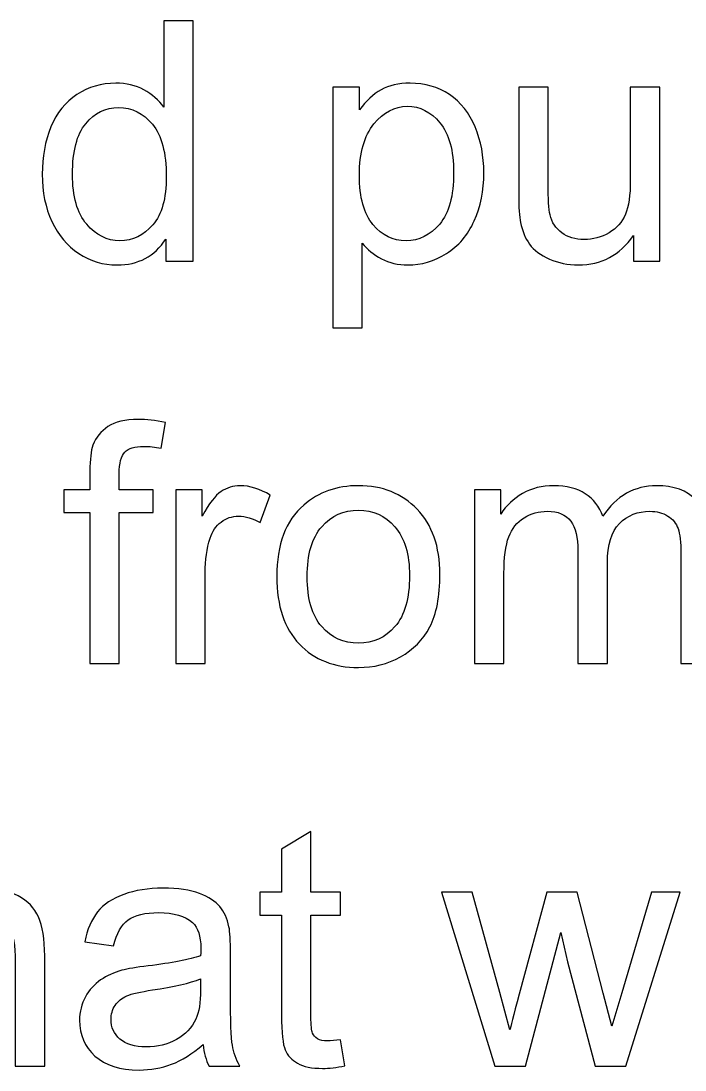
# Model space of a CAD drawing. Header units: centimetres. Extents: x -233 to -82, y 123 to 153.
# Drawn here: x -165.095 to -164.397, y 137.617 to 138.72 of the extents above; entities that cross this region are included whole.
import ezdxf

# ---------------------------------------------------------------- set-up
doc = ezdxf.new("R2010")
doc.units = ezdxf.units.CM
doc.header["$MEASUREMENT"] = 0
doc.layers.add('layer 1', color=7, linetype='Continuous')

msp = doc.modelspace()

# ---------------------------------------------------------------- linework, layer by layer
at = {"layer": 'layer 1'}
for points, knots in [([(-164.9433, 138.46798), (-164.9433, 138.46798), (-164.9433, 138.49108), (-164.9433, 138.49108), (-164.9433, 138.49108), (-164.9549, 138.47298), (-164.9719, 138.46388), (-164.9944, 138.46388), (-164.9944, 138.46388), (-165.009, 138.46388), (-165.0224, 138.46788), (-165.0346, 138.47598), (-165.0346, 138.47598), (-165.0469, 138.48398), (-165.0563, 138.49518), (-165.063, 138.50958), (-165.063, 138.50958), (-165.0697, 138.52398), (-165.0731, 138.54058), (-165.0731, 138.55928), (-165.0731, 138.55928), (-165.0731, 138.57758), (-165.0701, 138.59408), (-165.064, 138.60898), (-165.064, 138.60898), (-165.0579, 138.62388), (-165.0488, 138.63528), (-165.0366, 138.64318), (-165.0366, 138.64318), (-165.0245, 138.65108), (-165.0109, 138.65508), (-164.9958, 138.65508), (-164.9958, 138.65508), (-164.9848, 138.65508), (-164.975, 138.65278), (-164.9663, 138.64808), (-164.9663, 138.64808), (-164.9577, 138.64338), (-164.9507, 138.63738), (-164.9453, 138.62988), (-164.9453, 138.62988), (-164.9453, 138.62988), (-164.9453, 138.72048), (-164.9453, 138.72048), (-164.9453, 138.72048), (-164.9453, 138.72048), (-164.9145, 138.72048), (-164.9145, 138.72048), (-164.9145, 138.72048), (-164.9145, 138.72048), (-164.9145, 138.46798), (-164.9145, 138.46798), (-164.9145, 138.46798), (-164.9145, 138.46798), (-164.9433, 138.46798), (-164.9433, 138.46798)], [0, 0, 0, 0, 0.0666667, 0.0666667, 0.0666667, 0.0666667, 0.1333333, 0.1333333, 0.1333333, 0.1333333, 0.2, 0.2, 0.2, 0.2, 0.2666667, 0.2666667, 0.2666667, 0.2666667, 0.3333333, 0.3333333, 0.3333333, 0.3333333, 0.4, 0.4, 0.4, 0.4, 0.4666667, 0.4666667, 0.4666667, 0.4666667, 0.5333333, 0.5333333, 0.5333333, 0.5333333, 0.6, 0.6, 0.6, 0.6, 0.6666667, 0.6666667, 0.6666667, 0.6666667, 0.7333333, 0.7333333, 0.7333333, 0.7333333, 0.8, 0.8, 0.8, 0.8, 0.8666667, 0.8666667, 0.8666667, 0.8666667, 1, 1, 1, 1]), ([(-164.7677, 138.39788), (-164.7677, 138.39788), (-164.7677, 138.65088), (-164.7677, 138.65088), (-164.7677, 138.65088), (-164.7677, 138.65088), (-164.7395, 138.65088), (-164.7395, 138.65088), (-164.7395, 138.65088), (-164.7395, 138.65088), (-164.7395, 138.62718), (-164.7395, 138.62718), (-164.7395, 138.62718), (-164.7328, 138.63648), (-164.7253, 138.64338), (-164.7169, 138.64808), (-164.7169, 138.64808), (-164.7086, 138.65278), (-164.6984, 138.65508), (-164.6864, 138.65508), (-164.6864, 138.65508), (-164.6708, 138.65508), (-164.657, 138.65108), (-164.6451, 138.64308), (-164.6451, 138.64308), (-164.6332, 138.63498), (-164.6241, 138.62368), (-164.618, 138.60898), (-164.618, 138.60898), (-164.6119, 138.59428), (-164.6089, 138.57828), (-164.6089, 138.56078), (-164.6089, 138.56078), (-164.6089, 138.54208), (-164.6123, 138.52528), (-164.619, 138.51028), (-164.619, 138.51028), (-164.6257, 138.49528), (-164.6355, 138.48378), (-164.6483, 138.47588), (-164.6483, 138.47588), (-164.6611, 138.46788), (-164.6746, 138.46388), (-164.6887, 138.46388), (-164.6887, 138.46388), (-164.699, 138.46388), (-164.7083, 138.46608), (-164.7165, 138.47048), (-164.7165, 138.47048), (-164.7247, 138.47478), (-164.7314, 138.48028), (-164.7367, 138.48688), (-164.7367, 138.48688), (-164.7367, 138.48688), (-164.7367, 138.39788), (-164.7367, 138.39788), (-164.7367, 138.39788), (-164.7367, 138.39788), (-164.7677, 138.39788), (-164.7677, 138.39788)], [0, 0, 0, 0, 0.0625, 0.0625, 0.0625, 0.0625, 0.125, 0.125, 0.125, 0.125, 0.1875, 0.1875, 0.1875, 0.1875, 0.25, 0.25, 0.25, 0.25, 0.3125, 0.3125, 0.3125, 0.3125, 0.375, 0.375, 0.375, 0.375, 0.4375, 0.4375, 0.4375, 0.4375, 0.5, 0.5, 0.5, 0.5, 0.5625, 0.5625, 0.5625, 0.5625, 0.625, 0.625, 0.625, 0.625, 0.6875, 0.6875, 0.6875, 0.6875, 0.75, 0.75, 0.75, 0.75, 0.8125, 0.8125, 0.8125, 0.8125, 0.875, 0.875, 0.875, 0.875, 1, 1, 1, 1]), ([(-164.4517, 138.46798), (-164.4517, 138.46798), (-164.4517, 138.49488), (-164.4517, 138.49488), (-164.4517, 138.49488), (-164.4659, 138.47418), (-164.4852, 138.46388), (-164.5097, 138.46388), (-164.5097, 138.46388), (-164.5205, 138.46388), (-164.5306, 138.46598), (-164.5399, 138.47008), (-164.5399, 138.47008), (-164.5493, 138.47418), (-164.5563, 138.47938), (-164.5608, 138.48568), (-164.5608, 138.48568), (-164.5653, 138.49188), (-164.5685, 138.49958), (-164.5703, 138.50868), (-164.5703, 138.50868), (-164.5716, 138.51478), (-164.5722, 138.52438), (-164.5722, 138.53758), (-164.5722, 138.53758), (-164.5722, 138.53758), (-164.5722, 138.65088), (-164.5722, 138.65088), (-164.5722, 138.65088), (-164.5722, 138.65088), (-164.5412, 138.65088), (-164.5412, 138.65088), (-164.5412, 138.65088), (-164.5412, 138.65088), (-164.5412, 138.54948), (-164.5412, 138.54948), (-164.5412, 138.54948), (-164.5412, 138.53328), (-164.5406, 138.52238), (-164.5393, 138.51668), (-164.5393, 138.51668), (-164.5374, 138.50858), (-164.5332, 138.50218), (-164.5269, 138.49758), (-164.5269, 138.49758), (-164.5206, 138.49288), (-164.5128, 138.49058), (-164.5035, 138.49058), (-164.5035, 138.49058), (-164.4942, 138.49058), (-164.4855, 138.49298), (-164.4773, 138.49778), (-164.4773, 138.49778), (-164.4692, 138.50248), (-164.4634, 138.50898), (-164.46, 138.51718), (-164.46, 138.51718), (-164.4566, 138.52538), (-164.4549, 138.53728), (-164.4549, 138.55288), (-164.4549, 138.55288), (-164.4549, 138.55288), (-164.4549, 138.65088), (-164.4549, 138.65088), (-164.4549, 138.65088), (-164.4549, 138.65088), (-164.4239, 138.65088), (-164.4239, 138.65088), (-164.4239, 138.65088), (-164.4239, 138.65088), (-164.4239, 138.46798), (-164.4239, 138.46798), (-164.4239, 138.46798), (-164.4239, 138.46798), (-164.4517, 138.46798), (-164.4517, 138.46798)], [0, 0, 0, 0, 0.05, 0.05, 0.05, 0.05, 0.1, 0.1, 0.1, 0.1, 0.15, 0.15, 0.15, 0.15, 0.2, 0.2, 0.2, 0.2, 0.25, 0.25, 0.25, 0.25, 0.3, 0.3, 0.3, 0.3, 0.35, 0.35, 0.35, 0.35, 0.4, 0.4, 0.4, 0.4, 0.45, 0.45, 0.45, 0.45, 0.5, 0.5, 0.5, 0.5, 0.55, 0.55, 0.55, 0.55, 0.6, 0.6, 0.6, 0.6, 0.65, 0.65, 0.65, 0.65, 0.7, 0.7, 0.7, 0.7, 0.75, 0.75, 0.75, 0.75, 0.8, 0.8, 0.8, 0.8, 0.85, 0.85, 0.85, 0.85, 0.9, 0.9, 0.9, 0.9, 1, 1, 1, 1]), ([(-165.0413, 138.55928), (-165.0413, 138.53588), (-165.0363, 138.51838), (-165.0264, 138.50678), (-165.0264, 138.50678), (-165.0165, 138.49518), (-165.0049, 138.48938), (-164.9915, 138.48938), (-164.9915, 138.48938), (-164.978, 138.48938), (-164.9664, 138.49488), (-164.9569, 138.50598), (-164.9569, 138.50598), (-164.9474, 138.51708), (-164.9427, 138.53398), (-164.9427, 138.55668), (-164.9427, 138.55668), (-164.9427, 138.58178), (-164.9475, 138.60018), (-164.9572, 138.61188), (-164.9572, 138.61188), (-164.9669, 138.62358), (-164.9788, 138.62938), (-164.9929, 138.62938), (-164.9929, 138.62938), (-165.0066, 138.62938), (-165.0181, 138.62378), (-165.0274, 138.61248), (-165.0274, 138.61248), (-165.0367, 138.60118), (-165.0413, 138.58348), (-165.0413, 138.55928)], [0, 0, 0, 0, 0.1111111, 0.1111111, 0.1111111, 0.1111111, 0.2222222, 0.2222222, 0.2222222, 0.2222222, 0.3333333, 0.3333333, 0.3333333, 0.3333333, 0.4444444, 0.4444444, 0.4444444, 0.4444444, 0.5555556, 0.5555556, 0.5555556, 0.5555556, 0.6666667, 0.6666667, 0.6666667, 0.6666667, 0.7777778, 0.7777778, 0.7777778, 0.7777778, 1, 1, 1, 1]), ([(-164.7397, 138.55838), (-164.7397, 138.53488), (-164.7349, 138.51748), (-164.7254, 138.50628), (-164.7254, 138.50628), (-164.7159, 138.49498), (-164.7043, 138.48938), (-164.6907, 138.48938), (-164.6907, 138.48938), (-164.677, 138.48938), (-164.6652, 138.49518), (-164.6553, 138.50688), (-164.6553, 138.50688), (-164.6455, 138.51848), (-164.6406, 138.53648), (-164.6406, 138.56098), (-164.6406, 138.56098), (-164.6406, 138.58428), (-164.6454, 138.60178), (-164.655, 138.61338), (-164.655, 138.61338), (-164.6646, 138.62498), (-164.6761, 138.63078), (-164.6894, 138.63078), (-164.6894, 138.63078), (-164.7026, 138.63078), (-164.7143, 138.62458), (-164.7244, 138.61228), (-164.7244, 138.61228), (-164.7346, 138.59988), (-164.7397, 138.58188), (-164.7397, 138.55838)], [0, 0, 0, 0, 0.1111111, 0.1111111, 0.1111111, 0.1111111, 0.2222222, 0.2222222, 0.2222222, 0.2222222, 0.3333333, 0.3333333, 0.3333333, 0.3333333, 0.4444444, 0.4444444, 0.4444444, 0.4444444, 0.5555556, 0.5555556, 0.5555556, 0.5555556, 0.6666667, 0.6666667, 0.6666667, 0.6666667, 0.7777778, 0.7777778, 0.7777778, 0.7777778, 1, 1, 1, 1]), ([(-165.023, 138.04464), (-165.023, 138.04464), (-165.023, 138.20344), (-165.023, 138.20344), (-165.023, 138.20344), (-165.023, 138.20344), (-165.0504, 138.20344), (-165.0504, 138.20344), (-165.0504, 138.20344), (-165.0504, 138.20344), (-165.0504, 138.22754), (-165.0504, 138.22754), (-165.0504, 138.22754), (-165.0504, 138.22754), (-165.023, 138.22754), (-165.023, 138.22754), (-165.023, 138.22754), (-165.023, 138.22754), (-165.023, 138.24704), (-165.023, 138.24704), (-165.023, 138.24704), (-165.023, 138.25934), (-165.0219, 138.26844), (-165.0198, 138.27444), (-165.0198, 138.27444), (-165.0168, 138.28244), (-165.0115, 138.28894), (-165.004, 138.29394), (-165.004, 138.29394), (-164.9965, 138.29894), (-164.9859, 138.30144), (-164.9724, 138.30144), (-164.9724, 138.30144), (-164.9637, 138.30144), (-164.954, 138.30044), (-164.9435, 138.29834), (-164.9435, 138.29834), (-164.9435, 138.29834), (-164.9481, 138.27134), (-164.9481, 138.27134), (-164.9481, 138.27134), (-164.9546, 138.27244), (-164.9607, 138.27304), (-164.9664, 138.27304), (-164.9664, 138.27304), (-164.9758, 138.27304), (-164.9824, 138.27104), (-164.9863, 138.26704), (-164.9863, 138.26704), (-164.9902, 138.26304), (-164.9922, 138.25554), (-164.9922, 138.24444), (-164.9922, 138.24444), (-164.9922, 138.24444), (-164.9922, 138.22754), (-164.9922, 138.22754), (-164.9922, 138.22754), (-164.9922, 138.22754), (-164.9565, 138.22754), (-164.9565, 138.22754), (-164.9565, 138.22754), (-164.9565, 138.22754), (-164.9565, 138.20344), (-164.9565, 138.20344), (-164.9565, 138.20344), (-164.9565, 138.20344), (-164.9922, 138.20344), (-164.9922, 138.20344), (-164.9922, 138.20344), (-164.9922, 138.20344), (-164.9922, 138.04464), (-164.9922, 138.04464), (-164.9922, 138.04464), (-164.9922, 138.04464), (-165.023, 138.04464), (-165.023, 138.04464)], [0, 0, 0, 0, 0.05, 0.05, 0.05, 0.05, 0.1, 0.1, 0.1, 0.1, 0.15, 0.15, 0.15, 0.15, 0.2, 0.2, 0.2, 0.2, 0.25, 0.25, 0.25, 0.25, 0.3, 0.3, 0.3, 0.3, 0.35, 0.35, 0.35, 0.35, 0.4, 0.4, 0.4, 0.4, 0.45, 0.45, 0.45, 0.45, 0.5, 0.5, 0.5, 0.5, 0.55, 0.55, 0.55, 0.55, 0.6, 0.6, 0.6, 0.6, 0.65, 0.65, 0.65, 0.65, 0.7, 0.7, 0.7, 0.7, 0.75, 0.75, 0.75, 0.75, 0.8, 0.8, 0.8, 0.8, 0.85, 0.85, 0.85, 0.85, 0.9, 0.9, 0.9, 0.9, 1, 1, 1, 1]), ([(-164.9328, 138.04464), (-164.9328, 138.04464), (-164.9328, 138.22754), (-164.9328, 138.22754), (-164.9328, 138.22754), (-164.9328, 138.22754), (-164.9049, 138.22754), (-164.9049, 138.22754), (-164.9049, 138.22754), (-164.9049, 138.22754), (-164.9049, 138.19984), (-164.9049, 138.19984), (-164.9049, 138.19984), (-164.8978, 138.21284), (-164.8912, 138.22144), (-164.8851, 138.22554), (-164.8851, 138.22554), (-164.8791, 138.22964), (-164.8725, 138.23174), (-164.8653, 138.23174), (-164.8653, 138.23174), (-164.8548, 138.23174), (-164.8442, 138.22844), (-164.8334, 138.22174), (-164.8334, 138.22174), (-164.8334, 138.22174), (-164.8441, 138.19294), (-164.8441, 138.19294), (-164.8441, 138.19294), (-164.8516, 138.19744), (-164.8592, 138.19964), (-164.8668, 138.19964), (-164.8668, 138.19964), (-164.8736, 138.19964), (-164.8797, 138.19764), (-164.8851, 138.19354), (-164.8851, 138.19354), (-164.8905, 138.18944), (-164.8943, 138.18384), (-164.8966, 138.17654), (-164.8966, 138.17654), (-164.9001, 138.16554), (-164.9018, 138.15354), (-164.9018, 138.14044), (-164.9018, 138.14044), (-164.9018, 138.14044), (-164.9018, 138.04464), (-164.9018, 138.04464), (-164.9018, 138.04464), (-164.9018, 138.04464), (-164.9328, 138.04464), (-164.9328, 138.04464)], [0, 0, 0, 0, 0.0714286, 0.0714286, 0.0714286, 0.0714286, 0.1428571, 0.1428571, 0.1428571, 0.1428571, 0.2142857, 0.2142857, 0.2142857, 0.2142857, 0.2857143, 0.2857143, 0.2857143, 0.2857143, 0.3571429, 0.3571429, 0.3571429, 0.3571429, 0.4285714, 0.4285714, 0.4285714, 0.4285714, 0.5, 0.5, 0.5, 0.5, 0.5714286, 0.5714286, 0.5714286, 0.5714286, 0.6428571, 0.6428571, 0.6428571, 0.6428571, 0.7142857, 0.7142857, 0.7142857, 0.7142857, 0.7857143, 0.7857143, 0.7857143, 0.7857143, 0.8571429, 0.8571429, 0.8571429, 0.8571429, 1, 1, 1, 1]), ([(-164.8265, 138.13614), (-164.8265, 138.17004), (-164.8171, 138.19504), (-164.7982, 138.21134), (-164.7982, 138.21134), (-164.7825, 138.22494), (-164.7633, 138.23174), (-164.7407, 138.23174), (-164.7407, 138.23174), (-164.7156, 138.23174), (-164.695, 138.22354), (-164.679, 138.20704), (-164.679, 138.20704), (-164.6631, 138.19054), (-164.6551, 138.16774), (-164.6551, 138.13874), (-164.6551, 138.13874), (-164.6551, 138.11514), (-164.6586, 138.09664), (-164.6657, 138.08314), (-164.6657, 138.08314), (-164.6728, 138.06964), (-164.683, 138.05924), (-164.6965, 138.05174), (-164.6965, 138.05174), (-164.71, 138.04424), (-164.7248, 138.04054), (-164.7407, 138.04054), (-164.7407, 138.04054), (-164.7663, 138.04054), (-164.787, 138.04874), (-164.8028, 138.06514), (-164.8028, 138.06514), (-164.8186, 138.08154), (-164.8265, 138.10524), (-164.8265, 138.13614)], [0, 0, 0, 0, 0.1, 0.1, 0.1, 0.1, 0.2, 0.2, 0.2, 0.2, 0.3, 0.3, 0.3, 0.3, 0.4, 0.4, 0.4, 0.4, 0.5, 0.5, 0.5, 0.5, 0.6, 0.6, 0.6, 0.6, 0.7, 0.7, 0.7, 0.7, 0.8, 0.8, 0.8, 0.8, 1, 1, 1, 1]), ([(-164.6187, 138.04464), (-164.6187, 138.04464), (-164.6187, 138.22754), (-164.6187, 138.22754), (-164.6187, 138.22754), (-164.6187, 138.22754), (-164.591, 138.22754), (-164.591, 138.22754), (-164.591, 138.22754), (-164.591, 138.22754), (-164.591, 138.20194), (-164.591, 138.20194), (-164.591, 138.20194), (-164.5853, 138.21084), (-164.5776, 138.21804), (-164.5681, 138.22354), (-164.5681, 138.22354), (-164.5586, 138.22904), (-164.5477, 138.23174), (-164.5355, 138.23174), (-164.5355, 138.23174), (-164.522, 138.23174), (-164.5109, 138.22894), (-164.5022, 138.22334), (-164.5022, 138.22334), (-164.4935, 138.21764), (-164.4874, 138.20974), (-164.4839, 138.19964), (-164.4839, 138.19964), (-164.4694, 138.22104), (-164.4506, 138.23174), (-164.4274, 138.23174), (-164.4274, 138.23174), (-164.4093, 138.23174), (-164.3953, 138.22674), (-164.3855, 138.21664), (-164.3855, 138.21664), (-164.3758, 138.20654), (-164.3709, 138.19114), (-164.3709, 138.17024), (-164.3709, 138.17024), (-164.3709, 138.17024), (-164.3709, 138.04464), (-164.3709, 138.04464), (-164.3709, 138.04464), (-164.3709, 138.04464), (-164.4017, 138.04464), (-164.4017, 138.04464), (-164.4017, 138.04464), (-164.4017, 138.04464), (-164.4017, 138.15984), (-164.4017, 138.15984), (-164.4017, 138.15984), (-164.4017, 138.17224), (-164.4027, 138.18114), (-164.4047, 138.18664), (-164.4047, 138.18664), (-164.4067, 138.19214), (-164.4103, 138.19654), (-164.4156, 138.19984), (-164.4156, 138.19984), (-164.4209, 138.20314), (-164.4272, 138.20484), (-164.4343, 138.20484), (-164.4343, 138.20484), (-164.4472, 138.20484), (-164.4578, 138.20054), (-164.4663, 138.19204), (-164.4663, 138.19204), (-164.4748, 138.18344), (-164.479, 138.16974), (-164.479, 138.15094), (-164.479, 138.15094), (-164.479, 138.15094), (-164.479, 138.04464), (-164.479, 138.04464), (-164.479, 138.04464), (-164.479, 138.04464), (-164.5101, 138.04464), (-164.5101, 138.04464), (-164.5101, 138.04464), (-164.5101, 138.04464), (-164.5101, 138.16354), (-164.5101, 138.16354), (-164.5101, 138.16354), (-164.5101, 138.17724), (-164.5126, 138.18764), (-164.5176, 138.19454), (-164.5176, 138.19454), (-164.5227, 138.20144), (-164.5309, 138.20484), (-164.5424, 138.20484), (-164.5424, 138.20484), (-164.5511, 138.20484), (-164.5592, 138.20254), (-164.5666, 138.19794), (-164.5666, 138.19794), (-164.574, 138.19334), (-164.5794, 138.18664), (-164.5827, 138.17784), (-164.5827, 138.17784), (-164.586, 138.16894), (-164.5877, 138.15624), (-164.5877, 138.13954), (-164.5877, 138.13954), (-164.5877, 138.13954), (-164.5877, 138.04464), (-164.5877, 138.04464), (-164.5877, 138.04464), (-164.5877, 138.04464), (-164.6187, 138.04464), (-164.6187, 138.04464)], [0, 0, 0, 0, 0.0344828, 0.0344828, 0.0344828, 0.0344828, 0.0689655, 0.0689655, 0.0689655, 0.0689655, 0.1034483, 0.1034483, 0.1034483, 0.1034483, 0.137931, 0.137931, 0.137931, 0.137931, 0.1724138, 0.1724138, 0.1724138, 0.1724138, 0.2068966, 0.2068966, 0.2068966, 0.2068966, 0.2413793, 0.2413793, 0.2413793, 0.2413793, 0.2758621, 0.2758621, 0.2758621, 0.2758621, 0.3103448, 0.3103448, 0.3103448, 0.3103448, 0.3448276, 0.3448276, 0.3448276, 0.3448276, 0.3793103, 0.3793103, 0.3793103, 0.3793103, 0.4137931, 0.4137931, 0.4137931, 0.4137931, 0.4482759, 0.4482759, 0.4482759, 0.4482759, 0.4827586, 0.4827586, 0.4827586, 0.4827586, 0.5172414, 0.5172414, 0.5172414, 0.5172414, 0.5517241, 0.5517241, 0.5517241, 0.5517241, 0.5862069, 0.5862069, 0.5862069, 0.5862069, 0.6206897, 0.6206897, 0.6206897, 0.6206897, 0.6551724, 0.6551724, 0.6551724, 0.6551724, 0.6896552, 0.6896552, 0.6896552, 0.6896552, 0.7241379, 0.7241379, 0.7241379, 0.7241379, 0.7586207, 0.7586207, 0.7586207, 0.7586207, 0.7931034, 0.7931034, 0.7931034, 0.7931034, 0.8275862, 0.8275862, 0.8275862, 0.8275862, 0.862069, 0.862069, 0.862069, 0.862069, 0.8965517, 0.8965517, 0.8965517, 0.8965517, 0.9310345, 0.9310345, 0.9310345, 0.9310345, 1, 1, 1, 1]), ([(-164.7946, 138.13614), (-164.7946, 138.11264), (-164.7895, 138.09514), (-164.7793, 138.08354), (-164.7793, 138.08354), (-164.7691, 138.07184), (-164.7562, 138.06604), (-164.7407, 138.06604), (-164.7407, 138.06604), (-164.7253, 138.06604), (-164.7125, 138.07194), (-164.7023, 138.08364), (-164.7023, 138.08364), (-164.6921, 138.09534), (-164.687, 138.11314), (-164.687, 138.13714), (-164.687, 138.13714), (-164.687, 138.15974), (-164.6921, 138.17684), (-164.7024, 138.18854), (-164.7024, 138.18854), (-164.7127, 138.20024), (-164.7254, 138.20604), (-164.7407, 138.20604), (-164.7407, 138.20604), (-164.7562, 138.20604), (-164.7691, 138.20024), (-164.7793, 138.18864), (-164.7793, 138.18864), (-164.7895, 138.17704), (-164.7946, 138.15954), (-164.7946, 138.13614)], [0, 0, 0, 0, 0.1111111, 0.1111111, 0.1111111, 0.1111111, 0.2222222, 0.2222222, 0.2222222, 0.2222222, 0.3333333, 0.3333333, 0.3333333, 0.3333333, 0.4444444, 0.4444444, 0.4444444, 0.4444444, 0.5555556, 0.5555556, 0.5555556, 0.5555556, 0.6666667, 0.6666667, 0.6666667, 0.6666667, 0.7777778, 0.7777778, 0.7777778, 0.7777778, 1, 1, 1, 1]), ([(-165.2195, 137.62131), (-165.2195, 137.62131), (-165.2195, 137.87381), (-165.2195, 137.87381), (-165.2195, 137.87381), (-165.2195, 137.87381), (-165.1885, 137.87381), (-165.1885, 137.87381), (-165.1885, 137.87381), (-165.1885, 137.87381), (-165.1885, 137.78321), (-165.1885, 137.78321), (-165.1885, 137.78321), (-165.174, 137.80001), (-165.1558, 137.80841), (-165.1338, 137.80841), (-165.1338, 137.80841), (-165.1202, 137.80841), (-165.1084, 137.80571), (-165.0984, 137.80041), (-165.0984, 137.80041), (-165.0885, 137.79501), (-165.0813, 137.78761), (-165.077, 137.77821), (-165.077, 137.77821), (-165.0727, 137.76881), (-165.0705, 137.75511), (-165.0705, 137.73721), (-165.0705, 137.73721), (-165.0705, 137.73721), (-165.0705, 137.62131), (-165.0705, 137.62131), (-165.0705, 137.62131), (-165.0705, 137.62131), (-165.1016, 137.62131), (-165.1016, 137.62131), (-165.1016, 137.62131), (-165.1016, 137.62131), (-165.1016, 137.73721), (-165.1016, 137.73721), (-165.1016, 137.73721), (-165.1016, 137.75271), (-165.1049, 137.76401), (-165.1116, 137.77111), (-165.1116, 137.77111), (-165.1183, 137.77821), (-165.1278, 137.78171), (-165.1401, 137.78171), (-165.1401, 137.78171), (-165.1493, 137.78171), (-165.1579, 137.77931), (-165.166, 137.77461), (-165.166, 137.77461), (-165.1741, 137.76981), (-165.1799, 137.76331), (-165.1833, 137.75521), (-165.1833, 137.75521), (-165.1868, 137.74701), (-165.1885, 137.73571), (-165.1885, 137.72141), (-165.1885, 137.72141), (-165.1885, 137.72141), (-165.1885, 137.62131), (-165.1885, 137.62131), (-165.1885, 137.62131), (-165.1885, 137.62131), (-165.2195, 137.62131), (-165.2195, 137.62131)], [0, 0, 0, 0, 0.0555556, 0.0555556, 0.0555556, 0.0555556, 0.1111111, 0.1111111, 0.1111111, 0.1111111, 0.1666667, 0.1666667, 0.1666667, 0.1666667, 0.2222222, 0.2222222, 0.2222222, 0.2222222, 0.2777778, 0.2777778, 0.2777778, 0.2777778, 0.3333333, 0.3333333, 0.3333333, 0.3333333, 0.3888889, 0.3888889, 0.3888889, 0.3888889, 0.4444444, 0.4444444, 0.4444444, 0.4444444, 0.5, 0.5, 0.5, 0.5, 0.5555556, 0.5555556, 0.5555556, 0.5555556, 0.6111111, 0.6111111, 0.6111111, 0.6111111, 0.6666667, 0.6666667, 0.6666667, 0.6666667, 0.7222222, 0.7222222, 0.7222222, 0.7222222, 0.7777778, 0.7777778, 0.7777778, 0.7777778, 0.8333333, 0.8333333, 0.8333333, 0.8333333, 0.8888889, 0.8888889, 0.8888889, 0.8888889, 1, 1, 1, 1]), ([(-164.7594, 137.64901), (-164.7594, 137.64901), (-164.755, 137.62161), (-164.755, 137.62161), (-164.755, 137.62161), (-164.7637, 137.61981), (-164.7715, 137.61891), (-164.7784, 137.61891), (-164.7784, 137.61891), (-164.7897, 137.61891), (-164.7984, 137.62071), (-164.8046, 137.62431), (-164.8046, 137.62431), (-164.8108, 137.62781), (-164.8152, 137.63251), (-164.8177, 137.63831), (-164.8177, 137.63831), (-164.8202, 137.64411), (-164.8215, 137.65631), (-164.8215, 137.67491), (-164.8215, 137.67491), (-164.8215, 137.67491), (-164.8215, 137.78011), (-164.8215, 137.78011), (-164.8215, 137.78011), (-164.8215, 137.78011), (-164.8442, 137.78011), (-164.8442, 137.78011), (-164.8442, 137.78011), (-164.8442, 137.78011), (-164.8442, 137.80421), (-164.8442, 137.80421), (-164.8442, 137.80421), (-164.8442, 137.80421), (-164.8215, 137.80421), (-164.8215, 137.80421), (-164.8215, 137.80421), (-164.8215, 137.80421), (-164.8215, 137.84951), (-164.8215, 137.84951), (-164.8215, 137.84951), (-164.8215, 137.84951), (-164.7906, 137.86811), (-164.7906, 137.86811), (-164.7906, 137.86811), (-164.7906, 137.86811), (-164.7906, 137.80421), (-164.7906, 137.80421), (-164.7906, 137.80421), (-164.7906, 137.80421), (-164.7594, 137.80421), (-164.7594, 137.80421), (-164.7594, 137.80421), (-164.7594, 137.80421), (-164.7594, 137.78011), (-164.7594, 137.78011), (-164.7594, 137.78011), (-164.7594, 137.78011), (-164.7906, 137.78011), (-164.7906, 137.78011), (-164.7906, 137.78011), (-164.7906, 137.78011), (-164.7906, 137.67311), (-164.7906, 137.67311), (-164.7906, 137.67311), (-164.7906, 137.66431), (-164.7901, 137.65861), (-164.789, 137.65611), (-164.789, 137.65611), (-164.7879, 137.65361), (-164.7861, 137.65161), (-164.7836, 137.65011), (-164.7836, 137.65011), (-164.7811, 137.64861), (-164.7776, 137.64781), (-164.7731, 137.64781), (-164.7731, 137.64781), (-164.7696, 137.64781), (-164.7651, 137.64821), (-164.7594, 137.64901)], [0, 0, 0, 0, 0.047619, 0.047619, 0.047619, 0.047619, 0.0952381, 0.0952381, 0.0952381, 0.0952381, 0.1428571, 0.1428571, 0.1428571, 0.1428571, 0.1904762, 0.1904762, 0.1904762, 0.1904762, 0.2380952, 0.2380952, 0.2380952, 0.2380952, 0.2857143, 0.2857143, 0.2857143, 0.2857143, 0.3333333, 0.3333333, 0.3333333, 0.3333333, 0.3809524, 0.3809524, 0.3809524, 0.3809524, 0.4285714, 0.4285714, 0.4285714, 0.4285714, 0.4761905, 0.4761905, 0.4761905, 0.4761905, 0.5238095, 0.5238095, 0.5238095, 0.5238095, 0.5714286, 0.5714286, 0.5714286, 0.5714286, 0.6190476, 0.6190476, 0.6190476, 0.6190476, 0.6666667, 0.6666667, 0.6666667, 0.6666667, 0.7142857, 0.7142857, 0.7142857, 0.7142857, 0.7619048, 0.7619048, 0.7619048, 0.7619048, 0.8095238, 0.8095238, 0.8095238, 0.8095238, 0.8571429, 0.8571429, 0.8571429, 0.8571429, 0.9047619, 0.9047619, 0.9047619, 0.9047619, 1, 1, 1, 1]), ([(-164.904, 137.64391), (-164.9155, 137.63411), (-164.9265, 137.62721), (-164.9371, 137.62321), (-164.9371, 137.62321), (-164.9478, 137.61921), (-164.9592, 137.61721), (-164.9713, 137.61721), (-164.9713, 137.61721), (-164.9914, 137.61721), (-165.0069, 137.62211), (-165.0177, 137.63191), (-165.0177, 137.63191), (-165.0285, 137.64171), (-165.0339, 137.65421), (-165.0339, 137.66951), (-165.0339, 137.66951), (-165.0339, 137.67851), (-165.0318, 137.68671), (-165.0277, 137.69411), (-165.0277, 137.69411), (-165.0236, 137.70151), (-165.0183, 137.70741), (-165.0117, 137.71191), (-165.0117, 137.71191), (-165.0051, 137.71641), (-164.9977, 137.71981), (-164.9894, 137.72211), (-164.9894, 137.72211), (-164.9833, 137.72371), (-164.9742, 137.72521), (-164.9619, 137.72671), (-164.9619, 137.72671), (-164.9368, 137.72971), (-164.9184, 137.73331), (-164.9066, 137.73741), (-164.9066, 137.73741), (-164.9065, 137.74171), (-164.9064, 137.74441), (-164.9064, 137.74551), (-164.9064, 137.74551), (-164.9064, 137.75811), (-164.9093, 137.76701), (-164.9152, 137.77221), (-164.9152, 137.77221), (-164.9231, 137.77921), (-164.9349, 137.78271), (-164.9505, 137.78271), (-164.9505, 137.78271), (-164.9651, 137.78271), (-164.9759, 137.78021), (-164.9828, 137.77511), (-164.9828, 137.77511), (-164.9897, 137.77001), (-164.9949, 137.76091), (-164.9982, 137.74791), (-164.9982, 137.74791), (-164.9982, 137.74791), (-165.0285, 137.75201), (-165.0285, 137.75201), (-165.0285, 137.75201), (-165.0258, 137.76501), (-165.0212, 137.77551), (-165.0149, 137.78351), (-165.0149, 137.78351), (-165.0086, 137.79141), (-164.9994, 137.79761), (-164.9875, 137.80191), (-164.9875, 137.80191), (-164.9756, 137.80621), (-164.9617, 137.80841), (-164.946, 137.80841), (-164.946, 137.80841), (-164.9304, 137.80841), (-164.9177, 137.80661), (-164.9079, 137.80291), (-164.9079, 137.80291), (-164.8982, 137.79921), (-164.891, 137.79451), (-164.8864, 137.78901), (-164.8864, 137.78901), (-164.8818, 137.78341), (-164.8786, 137.77641), (-164.8768, 137.76791), (-164.8768, 137.76791), (-164.8757, 137.76261), (-164.8752, 137.75311), (-164.8752, 137.73931), (-164.8752, 137.73931), (-164.8752, 137.73931), (-164.8752, 137.69801), (-164.8752, 137.69801), (-164.8752, 137.69801), (-164.8752, 137.66911), (-164.8745, 137.65091), (-164.8732, 137.64331), (-164.8732, 137.64331), (-164.8719, 137.63561), (-164.8693, 137.62831), (-164.8654, 137.62131), (-164.8654, 137.62131), (-164.8654, 137.62131), (-164.8978, 137.62131), (-164.8978, 137.62131), (-164.8978, 137.62131), (-164.901, 137.62771), (-164.9031, 137.63521), (-164.904, 137.64391)], [0, 0, 0, 0, 0.0357143, 0.0357143, 0.0357143, 0.0357143, 0.0714286, 0.0714286, 0.0714286, 0.0714286, 0.1071429, 0.1071429, 0.1071429, 0.1071429, 0.1428571, 0.1428571, 0.1428571, 0.1428571, 0.1785714, 0.1785714, 0.1785714, 0.1785714, 0.2142857, 0.2142857, 0.2142857, 0.2142857, 0.25, 0.25, 0.25, 0.25, 0.2857143, 0.2857143, 0.2857143, 0.2857143, 0.3214286, 0.3214286, 0.3214286, 0.3214286, 0.3571429, 0.3571429, 0.3571429, 0.3571429, 0.3928571, 0.3928571, 0.3928571, 0.3928571, 0.4285714, 0.4285714, 0.4285714, 0.4285714, 0.4642857, 0.4642857, 0.4642857, 0.4642857, 0.5, 0.5, 0.5, 0.5, 0.5357143, 0.5357143, 0.5357143, 0.5357143, 0.5714286, 0.5714286, 0.5714286, 0.5714286, 0.6071429, 0.6071429, 0.6071429, 0.6071429, 0.6428571, 0.6428571, 0.6428571, 0.6428571, 0.6785714, 0.6785714, 0.6785714, 0.6785714, 0.7142857, 0.7142857, 0.7142857, 0.7142857, 0.75, 0.75, 0.75, 0.75, 0.7857143, 0.7857143, 0.7857143, 0.7857143, 0.8214286, 0.8214286, 0.8214286, 0.8214286, 0.8571429, 0.8571429, 0.8571429, 0.8571429, 0.8928571, 0.8928571, 0.8928571, 0.8928571, 0.9285714, 0.9285714, 0.9285714, 0.9285714, 1, 1, 1, 1]), ([(-164.5974, 137.62131), (-164.5974, 137.62131), (-164.6534, 137.80421), (-164.6534, 137.80421), (-164.6534, 137.80421), (-164.6534, 137.80421), (-164.6213, 137.80421), (-164.6213, 137.80421), (-164.6213, 137.80421), (-164.6213, 137.80421), (-164.5922, 137.69861), (-164.5922, 137.69861), (-164.5922, 137.69861), (-164.5922, 137.69861), (-164.5814, 137.65941), (-164.5814, 137.65941), (-164.5814, 137.65941), (-164.5809, 137.66131), (-164.5778, 137.67391), (-164.5719, 137.69711), (-164.5719, 137.69711), (-164.5719, 137.69711), (-164.5428, 137.80421), (-164.5428, 137.80421), (-164.5428, 137.80421), (-164.5428, 137.80421), (-164.5109, 137.80421), (-164.5109, 137.80421), (-164.5109, 137.80421), (-164.5109, 137.80421), (-164.4835, 137.69811), (-164.4835, 137.69811), (-164.4835, 137.69811), (-164.4835, 137.69811), (-164.4744, 137.66321), (-164.4744, 137.66321), (-164.4744, 137.66321), (-164.4744, 137.66321), (-164.4639, 137.69851), (-164.4639, 137.69851), (-164.4639, 137.69851), (-164.4639, 137.69851), (-164.4325, 137.80421), (-164.4325, 137.80421), (-164.4325, 137.80421), (-164.4325, 137.80421), (-164.4024, 137.80421), (-164.4024, 137.80421), (-164.4024, 137.80421), (-164.4024, 137.80421), (-164.4596, 137.62131), (-164.4596, 137.62131), (-164.4596, 137.62131), (-164.4596, 137.62131), (-164.4918, 137.62131), (-164.4918, 137.62131), (-164.4918, 137.62131), (-164.4918, 137.62131), (-164.5209, 137.73091), (-164.5209, 137.73091), (-164.5209, 137.73091), (-164.5209, 137.73091), (-164.528, 137.76201), (-164.528, 137.76201), (-164.528, 137.76201), (-164.528, 137.76201), (-164.565, 137.62131), (-164.565, 137.62131), (-164.565, 137.62131), (-164.565, 137.62131), (-164.5974, 137.62131), (-164.5974, 137.62131)], [0, 0, 0, 0, 0.0526316, 0.0526316, 0.0526316, 0.0526316, 0.1052632, 0.1052632, 0.1052632, 0.1052632, 0.1578947, 0.1578947, 0.1578947, 0.1578947, 0.2105263, 0.2105263, 0.2105263, 0.2105263, 0.2631579, 0.2631579, 0.2631579, 0.2631579, 0.3157895, 0.3157895, 0.3157895, 0.3157895, 0.3684211, 0.3684211, 0.3684211, 0.3684211, 0.4210526, 0.4210526, 0.4210526, 0.4210526, 0.4736842, 0.4736842, 0.4736842, 0.4736842, 0.5263158, 0.5263158, 0.5263158, 0.5263158, 0.5789474, 0.5789474, 0.5789474, 0.5789474, 0.6315789, 0.6315789, 0.6315789, 0.6315789, 0.6842105, 0.6842105, 0.6842105, 0.6842105, 0.7368421, 0.7368421, 0.7368421, 0.7368421, 0.7894737, 0.7894737, 0.7894737, 0.7894737, 0.8421053, 0.8421053, 0.8421053, 0.8421053, 0.8947368, 0.8947368, 0.8947368, 0.8947368, 1, 1, 1, 1]), ([(-164.9066, 137.71311), (-164.9178, 137.70851), (-164.9347, 137.70461), (-164.9572, 137.70141), (-164.9572, 137.70141), (-164.9699, 137.69951), (-164.9789, 137.69751), (-164.9842, 137.69521), (-164.9842, 137.69521), (-164.9895, 137.69291), (-164.9936, 137.68961), (-164.9965, 137.68521), (-164.9965, 137.68521), (-164.9994, 137.68071), (-165.0008, 137.67581), (-165.0008, 137.67041), (-165.0008, 137.67041), (-165.0008, 137.66211), (-164.9977, 137.65531), (-164.9914, 137.64981), (-164.9914, 137.64981), (-164.9851, 137.64431), (-164.976, 137.64151), (-164.9639, 137.64151), (-164.9639, 137.64151), (-164.952, 137.64151), (-164.9413, 137.64411), (-164.932, 137.64931), (-164.932, 137.64931), (-164.9227, 137.65451), (-164.9159, 137.66161), (-164.9116, 137.67071), (-164.9116, 137.67071), (-164.9083, 137.67771), (-164.9066, 137.68801), (-164.9066, 137.70171), (-164.9066, 137.70171), (-164.9066, 137.70171), (-164.9066, 137.71311), (-164.9066, 137.71311)], [0, 0, 0, 0, 0.0909091, 0.0909091, 0.0909091, 0.0909091, 0.1818182, 0.1818182, 0.1818182, 0.1818182, 0.2727273, 0.2727273, 0.2727273, 0.2727273, 0.3636364, 0.3636364, 0.3636364, 0.3636364, 0.4545455, 0.4545455, 0.4545455, 0.4545455, 0.5454545, 0.5454545, 0.5454545, 0.5454545, 0.6363636, 0.6363636, 0.6363636, 0.6363636, 0.7272727, 0.7272727, 0.7272727, 0.7272727, 0.8181818, 0.8181818, 0.8181818, 0.8181818, 1, 1, 1, 1])]:
    msp.add_open_spline(points, degree=3, knots=knots, dxfattribs=at)

doc.saveas('drawing.dxf')
